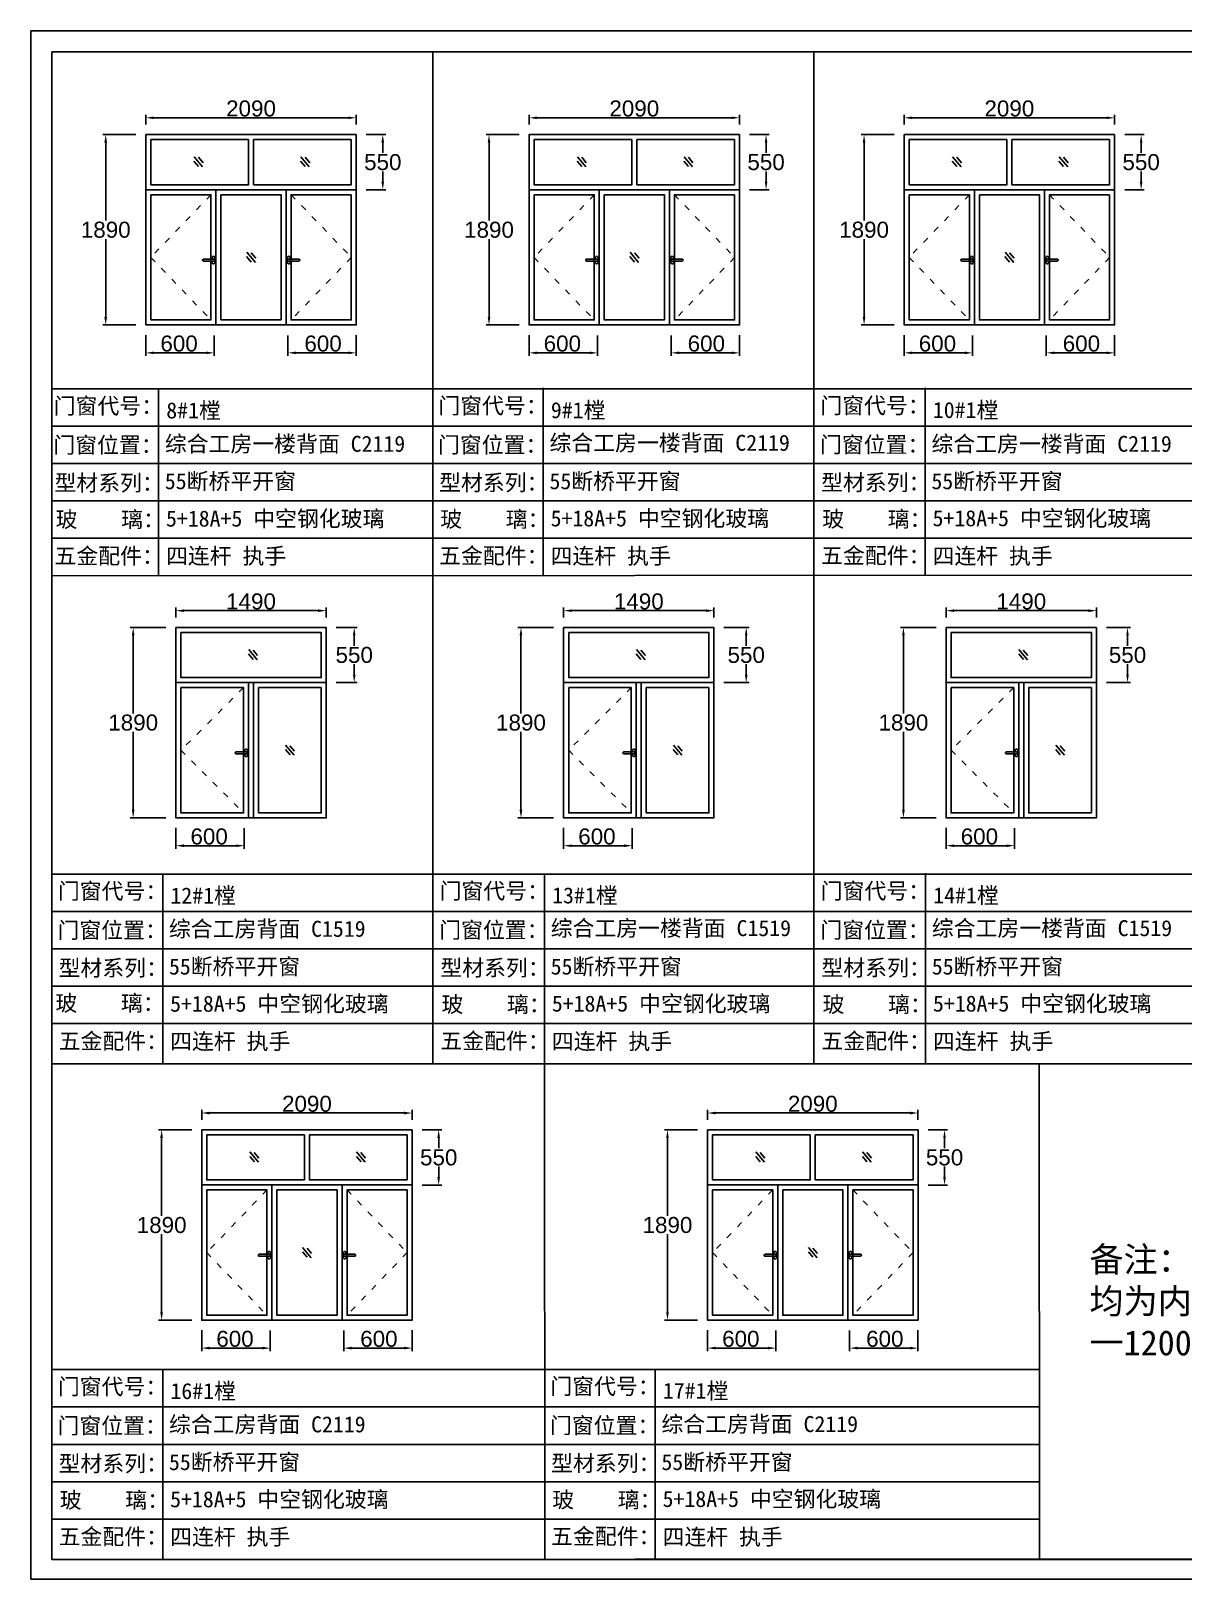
# Model space of a CAD drawing. Header units: inches. Extents: x -138455 to 599497, y -747149 to 13167.
# Drawn here: x 382936 to 394433, y -347679 to -332227 of the extents above; entities that cross this region are included whole.
import ezdxf

# ---------------------------------------------------------------- set-up
doc = ezdxf.new("R2010")
doc.units = ezdxf.units.IN
doc.header["$MEASUREMENT"] = 0
doc.header["$PDMODE"] = 35
doc.header["$PDSIZE"] = -3
doc.linetypes.add('ACAD_ISO03W100', pattern=[30, 12, -18])
doc.layers.add('0 @ 1', color=7, linetype='Continuous')
doc.styles.add('Annotative', font='arialbd.ttf')
doc.styles.add('MtXpl__1', font='')
doc.styles.get("Standard").update_dxf_attribs({"font": 'arial.ttf'})
doc.styles.get('MtXpl__1').set_extended_font_data('SimSun', bold=True)
doc.dimstyles.get("Standard").update_dxf_attribs({"dimtxt": 80, "dimasz": 70, "dimexe": 40, "dimexo": 80, "dimgap": 0, "dimtad": 1, "dimtih": 1, "dimtoh": 1, "dimdec": 0, "dimzin": 0, "dimdsep": 46, "dimtxsty": 'Standard', "dimcen": 0.09, "dimadec": 0, "dimazin": 0, "dimtfac": 1, "dimtdec": 0, "dimtofl": 0, "dimtmove": 0, "dimatfit": 3, "dimfxl": 0, "dimtolj": 1, "dimtzin": 0, "dimarcsym": 0})

# ---------------------------------------------------------------- blocks, each defined once
blk = doc.blocks.new('123as')
at = {"color": 0}
for p, q in [((90189, 51387), (90252, 51462)), ((90194, 51330), (90312, 51470)), ((90251, 51335), (90314, 51410))]:
    blk.add_line(p, q, dxfattribs=at)
blk = doc.blocks.new('*D1862')
at = {"color": 0, "lineweight": -2, "transparency": 16777216}
for p, q in [((384082, -333162), (384082, -333064)), ((384162, -333094), (386102, -333094)), ((386182, -333162), (386182, -333064))]:
    blk.add_line(p, q, dxfattribs=at)
at = {"color": 0, "transparency": 16777216}
for points in [[(384162, -333081), (384162, -333107), (384082, -333094)], [(386102, -333081), (386102, -333107), (386182, -333094)]]:
    blk.add_solid(points, dxfattribs=at)
at = {"layer": 'Defpoints', "color": 0, "transparency": 16777216}
for p in [(386182, -333094), (384082, -333262), (386182, -333262)]:
    blk.add_point(p, dxfattribs=at)
at = {"color": 0, "transparency": 16777216, "insert": (385132, -333002), "char_height": 160, "attachment_point": 5}
blk.add_mtext('\\A1;2090', dxfattribs=at)
blk = doc.blocks.new('*D1863')
at = {"color": 0, "lineweight": -2, "transparency": 16777216}
for p, q in [((383982, -333262), (383652, -333262)), ((383682, -333342), (383682, -334120)), ((383682, -335082), (383682, -334304)), ((383982, -335162), (383652, -335162))]:
    blk.add_line(p, q, dxfattribs=at)
at = {"color": 0, "transparency": 16777216}
for points in [[(383668, -333342), (383695, -333342), (383682, -333262)], [(383668, -335082), (383695, -335082), (383682, -335162)]]:
    blk.add_solid(points, dxfattribs=at)
at = {"layer": 'Defpoints', "color": 0, "transparency": 16777216}
for p in [(384082, -333262), (383682, -335162), (384082, -335162)]:
    blk.add_point(p, dxfattribs=at)
at = {"color": 0, "transparency": 16777216, "insert": (383682, -334212), "char_height": 160, "attachment_point": 5}
blk.add_mtext('\\A1;1890', dxfattribs=at)
blk = doc.blocks.new('*D1995')
at = {"color": 0, "lineweight": -2, "transparency": 16777216}
for p, q in [((386282, -333262), (386477, -333262)), ((386447, -333342), (386447, -333445)), ((386447, -333732), (386447, -333629)), ((386282, -333812), (386477, -333812))]:
    blk.add_line(p, q, dxfattribs=at)
at = {"color": 0, "transparency": 16777216}
for points in [[(386433, -333342), (386460, -333342), (386447, -333262)], [(386433, -333732), (386460, -333732), (386447, -333812)]]:
    blk.add_solid(points, dxfattribs=at)
at = {"layer": 'Defpoints', "color": 0, "transparency": 16777216}
for p in [(386182, -333262), (386182, -333812), (386447, -333812)]:
    blk.add_point(p, dxfattribs=at)
at = {"color": 0, "transparency": 16777216, "insert": (386447, -333537), "char_height": 160, "attachment_point": 5}
blk.add_mtext('\\A1;550', dxfattribs=at)
blk = doc.blocks.new('dzcs')
blk.add_lwpolyline([(142096, -3328), (142196, -3328, 0.414214), (142206, -3318), (142206, -3318, 0.414214), (142196, -3308), (142096, -3308, 0.414214), (142086, -3318), (142086, -3318, 0.414214)], format="xyb", close=True)
blk.add_lwpolyline([(142182, -3328), (142182, -3342, 0.414214), (142196, -3355), (142196, -3355, 0.414214), (142209, -3342), (142209, -3294, 0.414214), (142196, -3280), (142196, -3280, 0.414214), (142182, -3294), (142182, -3308)], format="xyb")
blk = doc.blocks.new('*D1864')
at = {"color": 0, "lineweight": -2, "transparency": 16777216}
for p, q in [((387907, -333162), (387907, -333064)), ((387987, -333094), (389928, -333094)), ((390008, -333162), (390008, -333064))]:
    blk.add_line(p, q, dxfattribs=at)
at = {"color": 0, "transparency": 16777216}
for points in [[(387987, -333081), (387987, -333107), (387907, -333094)], [(389928, -333081), (389928, -333107), (390008, -333094)]]:
    blk.add_solid(points, dxfattribs=at)
at = {"layer": 'Defpoints', "color": 0, "transparency": 16777216}
for p in [(390008, -333094), (387907, -333262), (390008, -333262)]:
    blk.add_point(p, dxfattribs=at)
at = {"color": 0, "transparency": 16777216, "insert": (388957, -333002), "char_height": 160, "attachment_point": 5}
blk.add_mtext('\\A1;2090', dxfattribs=at)
blk = doc.blocks.new('*D1865')
at = {"color": 0, "lineweight": -2, "transparency": 16777216}
for p, q in [((387808, -333262), (387477, -333262)), ((387507, -333342), (387507, -334120)), ((387507, -335082), (387507, -334304)), ((387808, -335162), (387477, -335162))]:
    blk.add_line(p, q, dxfattribs=at)
at = {"color": 0, "transparency": 16777216}
for points in [[(387494, -333342), (387520, -333342), (387507, -333262)], [(387494, -335082), (387520, -335082), (387507, -335162)]]:
    blk.add_solid(points, dxfattribs=at)
at = {"layer": 'Defpoints', "color": 0, "transparency": 16777216}
for p in [(387908, -333262), (387507, -335162), (387908, -335162)]:
    blk.add_point(p, dxfattribs=at)
at = {"color": 0, "transparency": 16777216, "insert": (387507, -334212), "char_height": 160, "attachment_point": 5}
blk.add_mtext('\\A1;1890', dxfattribs=at)
blk = doc.blocks.new('*D1996')
at = {"color": 0, "lineweight": -2, "transparency": 16777216}
for p, q in [((390108, -333262), (390302, -333262)), ((390272, -333342), (390272, -333445)), ((390272, -333732), (390272, -333629)), ((390108, -333812), (390302, -333812))]:
    blk.add_line(p, q, dxfattribs=at)
at = {"color": 0, "transparency": 16777216}
for points in [[(390259, -333342), (390285, -333342), (390272, -333262)], [(390259, -333732), (390285, -333732), (390272, -333812)]]:
    blk.add_solid(points, dxfattribs=at)
at = {"layer": 'Defpoints', "color": 0, "transparency": 16777216}
for p in [(390008, -333262), (390008, -333812), (390272, -333812)]:
    blk.add_point(p, dxfattribs=at)
at = {"color": 0, "transparency": 16777216, "insert": (390272, -333537), "char_height": 160, "attachment_point": 5}
blk.add_mtext('\\A1;550', dxfattribs=at)
blk = doc.blocks.new('*D1866')
at = {"color": 0, "lineweight": -2, "transparency": 16777216}
for p, q in [((391650, -333162), (391650, -333064)), ((391730, -333094), (393670, -333094)), ((393750, -333162), (393750, -333064))]:
    blk.add_line(p, q, dxfattribs=at)
at = {"color": 0, "transparency": 16777216}
for points in [[(391730, -333081), (391730, -333107), (391650, -333094)], [(393670, -333081), (393670, -333107), (393750, -333094)]]:
    blk.add_solid(points, dxfattribs=at)
at = {"layer": 'Defpoints', "color": 0, "transparency": 16777216}
for p in [(393750, -333094), (391650, -333262), (393750, -333262)]:
    blk.add_point(p, dxfattribs=at)
at = {"color": 0, "transparency": 16777216, "insert": (392700, -333002), "char_height": 160, "attachment_point": 5}
blk.add_mtext('\\A1;2090', dxfattribs=at)
blk = doc.blocks.new('*D1867')
at = {"color": 0, "lineweight": -2, "transparency": 16777216}
for p, q in [((391551, -333262), (391220, -333262)), ((391250, -333342), (391250, -334120)), ((391250, -335082), (391250, -334304)), ((391551, -335162), (391220, -335162))]:
    blk.add_line(p, q, dxfattribs=at)
at = {"color": 0, "transparency": 16777216}
for points in [[(391237, -333342), (391263, -333342), (391250, -333262)], [(391237, -335082), (391263, -335082), (391250, -335162)]]:
    blk.add_solid(points, dxfattribs=at)
at = {"layer": 'Defpoints', "color": 0, "transparency": 16777216}
for p in [(391651, -333262), (391250, -335162), (391651, -335162)]:
    blk.add_point(p, dxfattribs=at)
at = {"color": 0, "transparency": 16777216, "insert": (391250, -334212), "char_height": 160, "attachment_point": 5}
blk.add_mtext('\\A1;1890', dxfattribs=at)
blk = doc.blocks.new('*D1997')
at = {"color": 0, "lineweight": -2, "transparency": 16777216}
for p, q in [((393851, -333262), (394045, -333262)), ((394015, -333342), (394015, -333445)), ((394015, -333732), (394015, -333629)), ((393851, -333812), (394045, -333812))]:
    blk.add_line(p, q, dxfattribs=at)
at = {"color": 0, "transparency": 16777216}
for points in [[(394002, -333342), (394028, -333342), (394015, -333262)], [(394002, -333732), (394028, -333732), (394015, -333812)]]:
    blk.add_solid(points, dxfattribs=at)
at = {"layer": 'Defpoints', "color": 0, "transparency": 16777216}
for p in [(393751, -333262), (393751, -333812), (394015, -333812)]:
    blk.add_point(p, dxfattribs=at)
at = {"color": 0, "transparency": 16777216, "insert": (394015, -333537), "char_height": 160, "attachment_point": 5}
blk.add_mtext('\\A1;550', dxfattribs=at)
blk = doc.blocks.new('*D1886')
at = {"color": 0, "lineweight": -2, "transparency": 16777216}
for p, q in [((384282, -338181), (383926, -338181)), ((383956, -338261), (383956, -339040)), ((383956, -340001), (383956, -339223)), ((384282, -340081), (383926, -340081))]:
    blk.add_line(p, q, dxfattribs=at)
at = {"color": 0, "transparency": 16777216}
for points in [[(383943, -338261), (383969, -338261), (383956, -338181)], [(383943, -340001), (383969, -340001), (383956, -340081)]]:
    blk.add_solid(points, dxfattribs=at)
at = {"layer": 'Defpoints', "color": 0, "transparency": 16777216}
for p in [(384382, -338181), (383956, -340081), (384382, -340081)]:
    blk.add_point(p, dxfattribs=at)
at = {"color": 0, "transparency": 16777216, "insert": (383956, -339131), "char_height": 160, "attachment_point": 5}
blk.add_mtext('\\A1;1890', dxfattribs=at)
blk = doc.blocks.new('*D2011')
at = {"color": 0, "lineweight": -2, "transparency": 16777216}
for p, q in [((384382, -338081), (384382, -337983)), ((384462, -338013), (385802, -338013)), ((385882, -338081), (385882, -337983))]:
    blk.add_line(p, q, dxfattribs=at)
at = {"color": 0, "transparency": 16777216}
for points in [[(384462, -338000), (384462, -338027), (384382, -338013)], [(385802, -338000), (385802, -338027), (385882, -338013)]]:
    blk.add_solid(points, dxfattribs=at)
at = {"layer": 'Defpoints', "color": 0, "transparency": 16777216}
for p in [(385882, -338013), (384382, -338181), (385882, -338181)]:
    blk.add_point(p, dxfattribs=at)
at = {"color": 0, "transparency": 16777216, "insert": (385132, -337922), "char_height": 160, "attachment_point": 5}
blk.add_mtext('\\A1;1490', dxfattribs=at)
blk = doc.blocks.new('*D1887')
at = {"color": 0, "lineweight": -2, "transparency": 16777216}
for p, q in [((388152, -338181), (387796, -338181)), ((387826, -338261), (387826, -339040)), ((387826, -340001), (387826, -339223)), ((388152, -340081), (387796, -340081))]:
    blk.add_line(p, q, dxfattribs=at)
at = {"color": 0, "transparency": 16777216}
for points in [[(387812, -338261), (387839, -338261), (387826, -338181)], [(387812, -340001), (387839, -340001), (387826, -340081)]]:
    blk.add_solid(points, dxfattribs=at)
at = {"layer": 'Defpoints', "color": 0, "transparency": 16777216}
for p in [(388252, -338181), (387826, -340081), (388252, -340081)]:
    blk.add_point(p, dxfattribs=at)
at = {"color": 0, "transparency": 16777216, "insert": (387826, -339131), "char_height": 160, "attachment_point": 5}
blk.add_mtext('\\A1;1890', dxfattribs=at)
blk = doc.blocks.new('*D2012')
at = {"color": 0, "lineweight": -2, "transparency": 16777216}
for p, q in [((388252, -338081), (388252, -337983)), ((388332, -338013), (389672, -338013)), ((389752, -338081), (389752, -337983))]:
    blk.add_line(p, q, dxfattribs=at)
at = {"color": 0, "transparency": 16777216}
for points in [[(388332, -338000), (388332, -338027), (388252, -338013)], [(389672, -338000), (389672, -338027), (389752, -338013)]]:
    blk.add_solid(points, dxfattribs=at)
at = {"layer": 'Defpoints', "color": 0, "transparency": 16777216}
for p in [(389752, -338013), (388252, -338181), (389752, -338181)]:
    blk.add_point(p, dxfattribs=at)
at = {"color": 0, "transparency": 16777216, "insert": (389002, -337922), "char_height": 160, "width": 462.21, "attachment_point": 5}
blk.add_mtext('\\A1;1490', dxfattribs=at)
blk = doc.blocks.new('*D1888')
at = {"color": 0, "lineweight": -2, "transparency": 16777216}
for p, q in [((391969, -338181), (391613, -338181)), ((391643, -338261), (391643, -339040)), ((391643, -340001), (391643, -339223)), ((391969, -340081), (391613, -340081))]:
    blk.add_line(p, q, dxfattribs=at)
at = {"color": 0, "transparency": 16777216}
for points in [[(391629, -338261), (391656, -338261), (391643, -338181)], [(391629, -340001), (391656, -340001), (391643, -340081)]]:
    blk.add_solid(points, dxfattribs=at)
at = {"layer": 'Defpoints', "color": 0, "transparency": 16777216}
for p in [(392069, -338181), (391643, -340081), (392069, -340081)]:
    blk.add_point(p, dxfattribs=at)
at = {"color": 0, "transparency": 16777216, "insert": (391643, -339131), "char_height": 160, "attachment_point": 5}
blk.add_mtext('\\A1;1890', dxfattribs=at)
blk = doc.blocks.new('*D2013')
at = {"color": 0, "lineweight": -2, "transparency": 16777216}
for p, q in [((392069, -338081), (392069, -337983)), ((392149, -338013), (393489, -338013)), ((393569, -338081), (393569, -337983))]:
    blk.add_line(p, q, dxfattribs=at)
at = {"color": 0, "transparency": 16777216}
for points in [[(392149, -338000), (392149, -338027), (392069, -338013)], [(393489, -338000), (393489, -338027), (393569, -338013)]]:
    blk.add_solid(points, dxfattribs=at)
at = {"layer": 'Defpoints', "color": 0, "transparency": 16777216}
for p in [(393569, -338013), (392069, -338181), (393569, -338181)]:
    blk.add_point(p, dxfattribs=at)
at = {"color": 0, "transparency": 16777216, "insert": (392819, -337922), "char_height": 160, "attachment_point": 5}
blk.add_mtext('\\A1;1490', dxfattribs=at)
blk = doc.blocks.new('*D1878')
at = {"color": 0, "lineweight": -2, "transparency": 16777216}
for p, q in [((384640, -343096), (384640, -342997)), ((386740, -343096), (386740, -342997)), ((384720, -343027), (386660, -343027))]:
    blk.add_line(p, q, dxfattribs=at)
at = {"color": 0, "transparency": 16777216}
for points in [[(384720, -343014), (384720, -343041), (384640, -343027)], [(386660, -343014), (386660, -343041), (386740, -343027)]]:
    blk.add_solid(points, dxfattribs=at)
at = {"layer": 'Defpoints', "color": 0, "transparency": 16777216}
for p in [(386740, -343027), (384640, -343196), (386740, -343196)]:
    blk.add_point(p, dxfattribs=at)
at = {"color": 0, "transparency": 16777216, "insert": (385690, -342936), "char_height": 160, "attachment_point": 5}
blk.add_mtext('\\A1;2090', dxfattribs=at)
blk = doc.blocks.new('*D1879')
at = {"color": 0, "lineweight": -2, "transparency": 16777216}
for p, q in [((384540, -343196), (384210, -343196)), ((384240, -343276), (384240, -344054)), ((384240, -345016), (384240, -344237)), ((384540, -345096), (384210, -345096))]:
    blk.add_line(p, q, dxfattribs=at)
at = {"color": 0, "transparency": 16777216}
for points in [[(384226, -343276), (384253, -343276), (384240, -343196)], [(384226, -345016), (384253, -345016), (384240, -345096)]]:
    blk.add_solid(points, dxfattribs=at)
at = {"layer": 'Defpoints', "color": 0, "transparency": 16777216}
for p in [(384640, -343196), (384240, -345096), (384640, -345096)]:
    blk.add_point(p, dxfattribs=at)
at = {"color": 0, "transparency": 16777216, "insert": (384240, -344146), "char_height": 160, "attachment_point": 5}
blk.add_mtext('\\A1;1890', dxfattribs=at)
blk = doc.blocks.new('*D2002')
at = {"color": 0, "lineweight": -2, "transparency": 16777216}
for p, q in [((386840, -343196), (387035, -343196)), ((387005, -343276), (387005, -343379)), ((387005, -343666), (387005, -343562)), ((386840, -343746), (387035, -343746))]:
    blk.add_line(p, q, dxfattribs=at)
at = {"color": 0, "transparency": 16777216}
for points in [[(386991, -343276), (387018, -343276), (387005, -343196)], [(386991, -343666), (387018, -343666), (387005, -343746)]]:
    blk.add_solid(points, dxfattribs=at)
at = {"layer": 'Defpoints', "color": 0, "transparency": 16777216}
for p in [(386740, -343196), (386740, -343746), (387005, -343746)]:
    blk.add_point(p, dxfattribs=at)
at = {"color": 0, "transparency": 16777216, "insert": (387005, -343471), "char_height": 160, "attachment_point": 5}
blk.add_mtext('\\A1;550', dxfattribs=at)
blk = doc.blocks.new('*D1880')
at = {"color": 0, "lineweight": -2, "transparency": 16777216}
for p, q in [((389688, -343096), (389688, -342997)), ((391788, -343096), (391788, -342997)), ((389768, -343027), (391708, -343027))]:
    blk.add_line(p, q, dxfattribs=at)
at = {"color": 0, "transparency": 16777216}
for points in [[(389768, -343014), (389768, -343041), (389688, -343027)], [(391708, -343014), (391708, -343041), (391788, -343027)]]:
    blk.add_solid(points, dxfattribs=at)
at = {"layer": 'Defpoints', "color": 0, "transparency": 16777216}
for p in [(391788, -343027), (389688, -343196), (391788, -343196)]:
    blk.add_point(p, dxfattribs=at)
at = {"color": 0, "transparency": 16777216, "insert": (390738, -342936), "char_height": 160, "attachment_point": 5}
blk.add_mtext('\\A1;2090', dxfattribs=at)
blk = doc.blocks.new('*D1881')
at = {"color": 0, "lineweight": -2, "transparency": 16777216}
for p, q in [((389589, -343196), (389258, -343196)), ((389288, -343276), (389288, -344054)), ((389288, -345016), (389288, -344237)), ((389589, -345096), (389258, -345096))]:
    blk.add_line(p, q, dxfattribs=at)
at = {"color": 0, "transparency": 16777216}
for points in [[(389275, -343276), (389301, -343276), (389288, -343196)], [(389275, -345016), (389301, -345016), (389288, -345096)]]:
    blk.add_solid(points, dxfattribs=at)
at = {"layer": 'Defpoints', "color": 0, "transparency": 16777216}
for p in [(389689, -343196), (389288, -345096), (389689, -345096)]:
    blk.add_point(p, dxfattribs=at)
at = {"color": 0, "transparency": 16777216, "insert": (389288, -344146), "char_height": 160, "attachment_point": 5}
blk.add_mtext('\\A1;1890', dxfattribs=at)
blk = doc.blocks.new('*D2003')
at = {"color": 0, "lineweight": -2, "transparency": 16777216}
for p, q in [((391889, -343196), (392083, -343196)), ((392053, -343276), (392053, -343379)), ((392053, -343666), (392053, -343562)), ((391889, -343746), (392083, -343746))]:
    blk.add_line(p, q, dxfattribs=at)
at = {"color": 0, "transparency": 16777216}
for points in [[(392040, -343276), (392066, -343276), (392053, -343196)], [(392040, -343666), (392066, -343666), (392053, -343746)]]:
    blk.add_solid(points, dxfattribs=at)
at = {"layer": 'Defpoints', "color": 0, "transparency": 16777216}
for p in [(391789, -343196), (391789, -343746), (392053, -343746)]:
    blk.add_point(p, dxfattribs=at)
at = {"color": 0, "transparency": 16777216, "insert": (392053, -343471), "char_height": 160, "attachment_point": 5}
blk.add_mtext('\\A1;550', dxfattribs=at)
blk = doc.blocks.new('*D2006')
at = {"color": 0, "lineweight": -2, "transparency": 16777216}
for p, q in [((385982, -338181), (386192, -338181)), ((386162, -338261), (386162, -338365)), ((386162, -338651), (386162, -338548)), ((385982, -338731), (386192, -338731))]:
    blk.add_line(p, q, dxfattribs=at)
at = {"color": 0, "transparency": 16777216}
for points in [[(386149, -338261), (386175, -338261), (386162, -338181)], [(386149, -338651), (386175, -338651), (386162, -338731)]]:
    blk.add_solid(points, dxfattribs=at)
at = {"layer": 'Defpoints', "color": 0, "transparency": 16777216}
for p in [(385882, -338181), (385882, -338731), (386162, -338731)]:
    blk.add_point(p, dxfattribs=at)
at = {"color": 0, "transparency": 16777216, "insert": (386162, -338456), "char_height": 160, "attachment_point": 5}
blk.add_mtext('\\A1;550', dxfattribs=at)
blk = doc.blocks.new('*D2007')
at = {"color": 0, "lineweight": -2, "transparency": 16777216}
for p, q in [((389852, -338181), (390104, -338181)), ((390074, -338261), (390074, -338365)), ((390074, -338651), (390074, -338548)), ((389852, -338731), (390104, -338731))]:
    blk.add_line(p, q, dxfattribs=at)
at = {"color": 0, "transparency": 16777216}
for points in [[(390060, -338261), (390087, -338261), (390074, -338181)], [(390060, -338651), (390087, -338651), (390074, -338731)]]:
    blk.add_solid(points, dxfattribs=at)
at = {"layer": 'Defpoints', "color": 0, "transparency": 16777216}
for p in [(389752, -338181), (389752, -338731), (390074, -338731)]:
    blk.add_point(p, dxfattribs=at)
at = {"color": 0, "transparency": 16777216, "insert": (390074, -338456), "char_height": 160, "attachment_point": 5}
blk.add_mtext('\\A1;550', dxfattribs=at)
blk = doc.blocks.new('*D2008')
at = {"color": 0, "lineweight": -2, "transparency": 16777216}
for p, q in [((393669, -338181), (393909, -338181)), ((393879, -338261), (393879, -338365)), ((393879, -338651), (393879, -338548)), ((393669, -338731), (393909, -338731))]:
    blk.add_line(p, q, dxfattribs=at)
at = {"color": 0, "transparency": 16777216}
for points in [[(393866, -338261), (393892, -338261), (393879, -338181)], [(393866, -338651), (393892, -338651), (393879, -338731)]]:
    blk.add_solid(points, dxfattribs=at)
at = {"layer": 'Defpoints', "color": 0, "transparency": 16777216}
for p in [(393569, -338181), (393569, -338731), (393879, -338731)]:
    blk.add_point(p, dxfattribs=at)
at = {"color": 0, "transparency": 16777216, "insert": (393879, -338456), "char_height": 160, "attachment_point": 5}
blk.add_mtext('\\A1;550', dxfattribs=at)
blk = doc.blocks.new('*D1952')
at = {"color": 0, "lineweight": -2, "transparency": 16777216}
for p, q in [((385500, -335266), (385500, -335470)), ((386182, -335262), (386182, -335470)), ((386102, -335440), (385580, -335440))]:
    blk.add_line(p, q, dxfattribs=at)
at = {"color": 0, "transparency": 16777216}
for points in [[(385580, -335427), (385580, -335453), (385500, -335440)], [(386102, -335427), (386102, -335453), (386182, -335440)]]:
    blk.add_solid(points, dxfattribs=at)
at = {"layer": 'Defpoints', "color": 0, "transparency": 16777216}
for p in [(385500, -335166), (386182, -335162), (385500, -335440)]:
    blk.add_point(p, dxfattribs=at)
at = {"color": 0, "transparency": 16777216, "insert": (385851, -335348), "char_height": 160, "width": 351.65, "attachment_point": 5}
blk.add_mtext('\\A1;600', dxfattribs=at)
blk = doc.blocks.new('*D1953')
at = {"color": 0, "lineweight": -2, "transparency": 16777216}
for p, q in [((384082, -335262), (384082, -335470)), ((384765, -335266), (384765, -335470)), ((384162, -335440), (384685, -335440))]:
    blk.add_line(p, q, dxfattribs=at)
at = {"color": 0, "transparency": 16777216}
for points in [[(384162, -335427), (384162, -335453), (384082, -335440)], [(384685, -335427), (384685, -335453), (384765, -335440)]]:
    blk.add_solid(points, dxfattribs=at)
at = {"layer": 'Defpoints', "color": 0, "transparency": 16777216}
for p in [(384082, -335162), (384765, -335166), (384765, -335440)]:
    blk.add_point(p, dxfattribs=at)
at = {"color": 0, "transparency": 16777216, "insert": (384414, -335348), "char_height": 160, "width": 351.65, "attachment_point": 5}
blk.add_mtext('\\A1;600', dxfattribs=at)
blk = doc.blocks.new('*D1954')
at = {"color": 0, "lineweight": -2, "transparency": 16777216}
for p, q in [((389325, -335266), (389325, -335470)), ((390008, -335262), (390008, -335470)), ((389928, -335440), (389405, -335440))]:
    blk.add_line(p, q, dxfattribs=at)
at = {"color": 0, "transparency": 16777216}
for points in [[(389405, -335427), (389405, -335453), (389325, -335440)], [(389928, -335427), (389928, -335453), (390008, -335440)]]:
    blk.add_solid(points, dxfattribs=at)
at = {"layer": 'Defpoints', "color": 0, "transparency": 16777216}
for p in [(389325, -335166), (390008, -335162), (389325, -335440)]:
    blk.add_point(p, dxfattribs=at)
at = {"color": 0, "transparency": 16777216, "insert": (389676, -335348), "char_height": 160, "width": 351.65, "attachment_point": 5}
blk.add_mtext('\\A1;600', dxfattribs=at)
blk = doc.blocks.new('*D1955')
at = {"color": 0, "lineweight": -2, "transparency": 16777216}
for p, q in [((387907, -335262), (387907, -335470)), ((388590, -335266), (388590, -335470)), ((387987, -335440), (388510, -335440))]:
    blk.add_line(p, q, dxfattribs=at)
at = {"color": 0, "transparency": 16777216}
for points in [[(387987, -335427), (387987, -335453), (387907, -335440)], [(388510, -335427), (388510, -335453), (388590, -335440)]]:
    blk.add_solid(points, dxfattribs=at)
at = {"layer": 'Defpoints', "color": 0, "transparency": 16777216}
for p in [(387907, -335162), (388590, -335166), (388590, -335440)]:
    blk.add_point(p, dxfattribs=at)
at = {"color": 0, "transparency": 16777216, "insert": (388239, -335348), "char_height": 160, "width": 351.65, "attachment_point": 5}
blk.add_mtext('\\A1;600', dxfattribs=at)
blk = doc.blocks.new('*D1956')
at = {"color": 0, "lineweight": -2, "transparency": 16777216}
for p, q in [((393068, -335266), (393068, -335470)), ((393750, -335262), (393750, -335470)), ((393670, -335440), (393148, -335440))]:
    blk.add_line(p, q, dxfattribs=at)
at = {"color": 0, "transparency": 16777216}
for points in [[(393148, -335427), (393148, -335453), (393068, -335440)], [(393670, -335427), (393670, -335453), (393750, -335440)]]:
    blk.add_solid(points, dxfattribs=at)
at = {"layer": 'Defpoints', "color": 0, "transparency": 16777216}
for p in [(393068, -335166), (393750, -335162), (393068, -335440)]:
    blk.add_point(p, dxfattribs=at)
at = {"color": 0, "transparency": 16777216, "insert": (393419, -335348), "char_height": 160, "width": 351.65, "attachment_point": 5}
blk.add_mtext('\\A1;600', dxfattribs=at)
blk = doc.blocks.new('*D1957')
at = {"color": 0, "lineweight": -2, "transparency": 16777216}
for p, q in [((391650, -335262), (391650, -335470)), ((392333, -335266), (392333, -335470)), ((391730, -335440), (392253, -335440))]:
    blk.add_line(p, q, dxfattribs=at)
at = {"color": 0, "transparency": 16777216}
for points in [[(391730, -335427), (391730, -335453), (391650, -335440)], [(392253, -335427), (392253, -335453), (392333, -335440)]]:
    blk.add_solid(points, dxfattribs=at)
at = {"layer": 'Defpoints', "color": 0, "transparency": 16777216}
for p in [(391650, -335162), (392333, -335166), (392333, -335440)]:
    blk.add_point(p, dxfattribs=at)
at = {"color": 0, "transparency": 16777216, "insert": (391982, -335348), "char_height": 160, "width": 351.65, "attachment_point": 5}
blk.add_mtext('\\A1;600', dxfattribs=at)
blk = doc.blocks.new('*D1962')
at = {"color": 0, "lineweight": -2, "transparency": 16777216}
for p, q in [((386057, -345199), (386057, -345404)), ((386740, -345196), (386740, -345404)), ((386660, -345374), (386137, -345374))]:
    blk.add_line(p, q, dxfattribs=at)
at = {"color": 0, "transparency": 16777216}
for points in [[(386137, -345360), (386137, -345387), (386057, -345374)], [(386660, -345360), (386660, -345387), (386740, -345374)]]:
    blk.add_solid(points, dxfattribs=at)
at = {"layer": 'Defpoints', "color": 0, "transparency": 16777216}
for p in [(386057, -345099), (386740, -345096), (386057, -345374)]:
    blk.add_point(p, dxfattribs=at)
at = {"color": 0, "transparency": 16777216, "insert": (386408, -345282), "char_height": 160, "width": 351.65, "attachment_point": 5}
blk.add_mtext('\\A1;600', dxfattribs=at)
blk = doc.blocks.new('*D1963')
at = {"color": 0, "lineweight": -2, "transparency": 16777216}
for p, q in [((384640, -345196), (384640, -345404)), ((385323, -345199), (385323, -345404)), ((384720, -345374), (385243, -345374))]:
    blk.add_line(p, q, dxfattribs=at)
at = {"color": 0, "transparency": 16777216}
for points in [[(384720, -345360), (384720, -345387), (384640, -345374)], [(385243, -345360), (385243, -345387), (385323, -345374)]]:
    blk.add_solid(points, dxfattribs=at)
at = {"layer": 'Defpoints', "color": 0, "transparency": 16777216}
for p in [(384640, -345096), (385323, -345099), (385323, -345374)]:
    blk.add_point(p, dxfattribs=at)
at = {"color": 0, "transparency": 16777216, "insert": (384972, -345282), "char_height": 160, "width": 351.65, "attachment_point": 5}
blk.add_mtext('\\A1;600', dxfattribs=at)
blk = doc.blocks.new('*D1964')
at = {"color": 0, "lineweight": -2, "transparency": 16777216}
for p, q in [((391106, -345199), (391106, -345404)), ((391788, -345196), (391788, -345404)), ((391708, -345374), (391186, -345374))]:
    blk.add_line(p, q, dxfattribs=at)
at = {"color": 0, "transparency": 16777216}
for points in [[(391186, -345360), (391186, -345387), (391106, -345374)], [(391708, -345360), (391708, -345387), (391788, -345374)]]:
    blk.add_solid(points, dxfattribs=at)
at = {"layer": 'Defpoints', "color": 0, "transparency": 16777216}
for p in [(391106, -345099), (391788, -345096), (391106, -345374)]:
    blk.add_point(p, dxfattribs=at)
at = {"color": 0, "transparency": 16777216, "insert": (391457, -345282), "char_height": 160, "width": 351.65, "attachment_point": 5}
blk.add_mtext('\\A1;600', dxfattribs=at)
blk = doc.blocks.new('*D1965')
at = {"color": 0, "lineweight": -2, "transparency": 16777216}
for p, q in [((389688, -345196), (389688, -345404)), ((390371, -345199), (390371, -345404)), ((389768, -345374), (390291, -345374))]:
    blk.add_line(p, q, dxfattribs=at)
at = {"color": 0, "transparency": 16777216}
for points in [[(389768, -345360), (389768, -345387), (389688, -345374)], [(390291, -345360), (390291, -345387), (390371, -345374)]]:
    blk.add_solid(points, dxfattribs=at)
at = {"layer": 'Defpoints', "color": 0, "transparency": 16777216}
for p in [(389688, -345096), (390371, -345099), (390371, -345374)]:
    blk.add_point(p, dxfattribs=at)
at = {"color": 0, "transparency": 16777216, "insert": (390020, -345282), "char_height": 160, "width": 351.65, "attachment_point": 5}
blk.add_mtext('\\A1;600', dxfattribs=at)
blk = doc.blocks.new('*D1966')
at = {"color": 0, "lineweight": -2, "transparency": 16777216}
for p, q in [((384382, -340181), (384382, -340389)), ((385065, -340185), (385065, -340389)), ((384462, -340359), (384985, -340359))]:
    blk.add_line(p, q, dxfattribs=at)
at = {"color": 0, "transparency": 16777216}
for points in [[(384462, -340346), (384462, -340373), (384382, -340359)], [(384985, -340346), (384985, -340373), (385065, -340359)]]:
    blk.add_solid(points, dxfattribs=at)
at = {"layer": 'Defpoints', "color": 0, "transparency": 16777216}
for p in [(384382, -340081), (385065, -340085), (385065, -340359)]:
    blk.add_point(p, dxfattribs=at)
at = {"color": 0, "transparency": 16777216, "insert": (384714, -340268), "char_height": 160, "width": 351.65, "attachment_point": 5}
blk.add_mtext('\\A1;600', dxfattribs=at)
blk = doc.blocks.new('*D1967')
at = {"color": 0, "lineweight": -2, "transparency": 16777216}
for p, q in [((388252, -340181), (388252, -340389)), ((388935, -340185), (388935, -340389)), ((388332, -340359), (388855, -340359))]:
    blk.add_line(p, q, dxfattribs=at)
at = {"color": 0, "transparency": 16777216}
for points in [[(388332, -340346), (388332, -340373), (388252, -340359)], [(388855, -340346), (388855, -340373), (388935, -340359)]]:
    blk.add_solid(points, dxfattribs=at)
at = {"layer": 'Defpoints', "color": 0, "transparency": 16777216}
for p in [(388252, -340081), (388935, -340085), (388935, -340359)]:
    blk.add_point(p, dxfattribs=at)
at = {"color": 0, "transparency": 16777216, "insert": (388584, -340268), "char_height": 160, "width": 351.65, "attachment_point": 5}
blk.add_mtext('\\A1;600', dxfattribs=at)
blk = doc.blocks.new('*D1968')
at = {"color": 0, "lineweight": -2, "transparency": 16777216}
for p, q in [((392069, -340181), (392069, -340389)), ((392752, -340185), (392752, -340389)), ((392149, -340359), (392672, -340359))]:
    blk.add_line(p, q, dxfattribs=at)
at = {"color": 0, "transparency": 16777216}
for points in [[(392149, -340346), (392149, -340373), (392069, -340359)], [(392672, -340346), (392672, -340373), (392752, -340359)]]:
    blk.add_solid(points, dxfattribs=at)
at = {"layer": 'Defpoints', "color": 0, "transparency": 16777216}
for p in [(392069, -340081), (392752, -340085), (392752, -340359)]:
    blk.add_point(p, dxfattribs=at)
at = {"color": 0, "transparency": 16777216, "insert": (392401, -340268), "char_height": 160, "width": 351.65, "attachment_point": 5}
blk.add_mtext('\\A1;600', dxfattribs=at)

msp = doc.modelspace()

# ---------------------------------------------------------------- linework, layer by layer
for p, q in [((403098.4, -332227.2), (382935.8, -332227.2)), ((382935.8, -347678.7), (382935.8, -332227.2)), ((383143.3, -332433.9), (402891.7, -332433.9)), ((383143.3, -347483), (383143.3, -332433.9)), ((398695.4, -332433.9), (383143.3, -332433.9)), ((386946.7, -332433.9), (386946.7, -342537)), ((390750, -332433.9), (390750, -342537)), ((386182.3, -333812), (384082.3, -333812)), ((384782.3, -333812), (384782.3, -335162)), ((385482.3, -333812), (385482.3, -335162)), ((390007.5, -333812), (387907.5, -333812)), ((388607.5, -333812), (388607.5, -335162)), ((389307.5, -333812), (389307.5, -335162)), ((393750.5, -333812), (391650.5, -333812)), ((392350.5, -333812), (392350.5, -335162)), ((393050.5, -333812), (393050.5, -335162)), ((383142.9, -335798), (398695.4, -335798)), ((384209.4, -335791.1), (384209.4, -337656.7)), ((388047.9, -335789), (388047.9, -337654.6)), ((391859.8, -335787.5), (391859.8, -337653.1)), ((383142.9, -336171.1), (398695.4, -336171.1)), ((383142.9, -336544.3), (398695.4, -336544.3)), ((383142.9, -336917.4), (398695.4, -336917.4)), ((383142.9, -337290.5), (398695.4, -337290.5)), ((383143.3, -337664.1), (398695.4, -337658.7)), ((384382.5, -338731.3), (385882.5, -338731.3)), ((385107.5, -338731.3), (385107.5, -340081.3)), ((385157.5, -338731.3), (385157.5, -340081.3)), ((388252, -338731.3), (389752, -338731.3)), ((388977, -338731.3), (388977, -340081.3)), ((389027, -338731.3), (389027, -340081.3)), ((392069, -338731.3), (393569, -338731.3)), ((392794, -338731.3), (392794, -340081.3)), ((392844, -338731.3), (392844, -340081.3)), ((383147, -340642.4), (398699.5, -340642.4)), ((384250.7, -340642.4), (384250.7, -342537)), ((388060.1, -340642.4), (388060.1, -342537)), ((391863.5, -340631.8), (391863.5, -342537)), ((383147, -341015.5), (398699.5, -341015.5)), ((383147, -341388.6), (398699.5, -341388.6)), ((383147, -341761.8), (398699.5, -341761.8)), ((383147, -342134.9), (398699.5, -342134.9)), ((383143.3, -342537), (398695.4, -342537)), ((388060.1, -342537), (388062.8, -347480.1)), ((392998, -342537), (393000.6, -347477.1)), ((386740, -343745.5), (384640, -343745.5)), ((385340, -343745.5), (385340, -345095.5)), ((386040, -343745.5), (386040, -345095.5)), ((391788.5, -343745.5), (389688.5, -343745.5)), ((390388.5, -343745.5), (390388.5, -345095.5)), ((391088.5, -343745.5), (391088.5, -345095.5)), ((383147, -345588.4), (392999.5, -345588.4)), ((384250.7, -345588.4), (384250.7, -347473.5)), ((389165.3, -345585.5), (389165.3, -347470.6)), ((383147, -345961.5), (392999.7, -345961.5)), ((383147, -346334.6), (392999.9, -346334.6)), ((383147, -346707.8), (393000.2, -346707.8)), ((383147, -347080.9), (393000.4, -347080.9)), ((383143.3, -347483), (402891.7, -347471.4)), ((383143.3, -347483), (398695.4, -347483)), ((403098.4, -347678.7), (382935.8, -347678.7))]:
    msp.add_line(p, q)
for points in [[(386182.3, -333262), (384082.3, -333262), (384082.3, -335162), (386182.3, -335162)], [(390007.5, -333262), (387907.5, -333262), (387907.5, -335162), (390007.5, -335162)], [(393750.5, -333262), (391650.5, -333262), (391650.5, -335162), (393750.5, -335162)], [(385107.3, -333312), (384132.3, -333312), (384132.3, -333762), (385107.3, -333762)], [(386132.3, -333312), (385157.3, -333312), (385157.3, -333762), (386132.3, -333762)], [(388932.5, -333312), (387957.5, -333312), (387957.5, -333762), (388932.5, -333762)], [(389957.5, -333312), (388982.5, -333312), (388982.5, -333762), (389957.5, -333762)], [(392675.5, -333312), (391700.5, -333312), (391700.5, -333762), (392675.5, -333762)], [(393700.5, -333312), (392725.5, -333312), (392725.5, -333762), (393700.5, -333762)], [(384132.3, -333862), (384732.3, -333862), (384732.3, -335112), (384132.3, -335112)], [(384832.3, -333862), (385432.3, -333862), (385432.3, -335112), (384832.3, -335112)], [(386132.3, -333862), (385532.3, -333862), (385532.3, -335112), (386132.3, -335112)], [(387957.5, -333862), (388557.5, -333862), (388557.5, -335112), (387957.5, -335112)], [(388657.5, -333862), (389257.5, -333862), (389257.5, -335112), (388657.5, -335112)], [(389957.5, -333862), (389357.5, -333862), (389357.5, -335112), (389957.5, -335112)], [(391700.5, -333862), (392300.5, -333862), (392300.5, -335112), (391700.5, -335112)], [(392400.5, -333862), (393000.5, -333862), (393000.5, -335112), (392400.5, -335112)], [(393700.5, -333862), (393100.5, -333862), (393100.5, -335112), (393700.5, -335112)], [(384382.5, -338181.3), (385882.5, -338181.3), (385882.5, -340081.3), (384382.5, -340081.3)], [(384432.5, -338231.3), (385832.5, -338231.3), (385832.5, -338681.3), (384432.5, -338681.3)], [(388252, -338181.3), (389752, -338181.3), (389752, -340081.3), (388252, -340081.3)], [(388302, -338231.3), (389702, -338231.3), (389702, -338681.3), (388302, -338681.3)], [(392069, -338181.3), (393569, -338181.3), (393569, -340081.3), (392069, -340081.3)], [(392119, -338231.3), (393519, -338231.3), (393519, -338681.3), (392119, -338681.3)], [(384432.5, -338781.3), (385057.5, -338781.3), (385057.5, -340031.3), (384432.5, -340031.3)], [(385832.5, -338781.3), (385207.5, -338781.3), (385207.5, -340031.3), (385832.5, -340031.3)], [(388302, -338781.3), (388927, -338781.3), (388927, -340031.3), (388302, -340031.3)], [(389702, -338781.3), (389077, -338781.3), (389077, -340031.3), (389702, -340031.3)], [(392119, -338781.3), (392744, -338781.3), (392744, -340031.3), (392119, -340031.3)], [(393519, -338781.3), (392894, -338781.3), (392894, -340031.3), (393519, -340031.3)], [(386740, -343195.5), (384640, -343195.5), (384640, -345095.5), (386740, -345095.5)], [(385665, -343245.5), (384690, -343245.5), (384690, -343695.5), (385665, -343695.5)], [(386690, -343245.5), (385715, -343245.5), (385715, -343695.5), (386690, -343695.5)], [(391788.5, -343195.5), (389688.5, -343195.5), (389688.5, -345095.5), (391788.5, -345095.5)], [(390713.5, -343245.5), (389738.5, -343245.5), (389738.5, -343695.5), (390713.5, -343695.5)], [(391738.5, -343245.5), (390763.5, -343245.5), (390763.5, -343695.5), (391738.5, -343695.5)], [(384690, -343795.5), (385290, -343795.5), (385290, -345045.5), (384690, -345045.5)], [(385390, -343795.5), (385990, -343795.5), (385990, -345045.5), (385390, -345045.5)], [(386690, -343795.5), (386090, -343795.5), (386090, -345045.5), (386690, -345045.5)], [(389738.5, -343795.5), (390338.5, -343795.5), (390338.5, -345045.5), (389738.5, -345045.5)], [(390438.5, -343795.5), (391038.5, -343795.5), (391038.5, -345045.5), (390438.5, -345045.5)], [(391738.5, -343795.5), (391138.5, -343795.5), (391138.5, -345045.5), (391738.5, -345045.5)]]:
    msp.add_lwpolyline(points, close=True)
at = {"linetype": 'ACAD_ISO03W100', "ltscale": 5}
for points in [[(384732.3, -333862), (384132.3, -334487), (384732.3, -335112)], [(385532.3, -333862), (386132.3, -334487), (385532.3, -335112)], [(388557.5, -333862), (387957.5, -334487), (388557.5, -335112)], [(389357.5, -333862), (389957.5, -334487), (389357.5, -335112)], [(392300.5, -333862), (391700.5, -334487), (392300.5, -335112)], [(393100.5, -333862), (393700.5, -334487), (393100.5, -335112)], [(385057.5, -338781.3), (384432.5, -339406.3), (385057.5, -340031.3)], [(388927, -338781.3), (388302, -339406.3), (388927, -340031.3)], [(392744, -338781.3), (392119, -339406.3), (392744, -340031.3)], [(385290, -343795.5), (384690, -344420.5), (385290, -345045.5)], [(386090, -343795.5), (386690, -344420.5), (386090, -345045.5)], [(390338.5, -343795.5), (389738.5, -344420.5), (390338.5, -345045.5)], [(391138.5, -343795.5), (391738.5, -344420.5), (391138.5, -345045.5)]]:
    msp.add_lwpolyline(points, dxfattribs=at)

# ---------------------------------------------------------------- block references
at = {"xscale": -0.726650862114889, "yscale": 0.726650862114889, "zscale": 0.726650862114889}
for p in [(450188.7, -370883.3), (451253.2, -370883.3), (454013.9, -370883.3), (455078.4, -370883.3), (457756.9, -370883.3), (458821.4, -370883.3), (450714.7, -371836.8), (454539.9, -371836.8), (458282.9, -371836.8), (450733.9, -375802.6), (454603.4, -375802.6), (458420.4, -375802.6), (451102.4, -376756.1), (454971.9, -376756.1), (458788.9, -376756.1), (450746.4, -380816.8), (451810.9, -380816.8), (455794.9, -380816.8), (456859.4, -380816.8), (451272.4, -381770.3), (456320.9, -381770.3)]:
    msp.add_blockref('123as', p, dxfattribs=at)
for p in [(242560.6, -331196.2), (246385.8, -331196.2), (250128.8, -331196.2), (242887.8, -336115.1), (246757.3, -336115.1), (250574.3, -336115.1), (243118.3, -341129.7), (248166.8, -341129.7)]:
    msp.add_blockref('dzcs', p)
at = {"xscale": -1}
for p in [(527704.5, -331195.7), (531529.7, -331195.7), (535272.7, -331195.7), (528262.2, -341129.2), (533310.7, -341129.2)]:
    msp.add_blockref('dzcs', p, dxfattribs=at)

# ---------------------------------------------------------------- texts
at = {"style": 'MtXpl__1'}
for s, p in [('门窗代号：', (383163.1, -336049.5)), ('8#1樘', (384286.1, -336094.3)), ('门窗代号：', (387001.6, -336047.4)), ('9#1樘', (388124.6, -336092.2)), ('门窗代号：', (390813.5, -336045.8)), ('10#1樘', (391936.5, -336090.6)), ('门窗位置：', (383159.3, -336439.8)), ('综合工房一楼背面 C2119', (384271.7, -336427.9)), ('门窗位置：', (386997.8, -336437.7)), ('综合工房一楼背面 C2119', (388110.2, -336417.7)), ('门窗位置：', (390809.7, -336436.2)), ('综合工房一楼背面 C2119', (391922.1, -336427.9)), ('型材系列：', (383170.4, -336817.3)), ('55断桥平开窗', (384271.7, -336801.1)), ('型材系列：', (387008.9, -336815.2)), ('55断桥平开窗', (388110.2, -336801.1)), ('型材系列：', (390820.8, -336813.7)), ('55断桥平开窗', (391922.1, -336801.1)), ('5+18A+5 中空钢化玻璃', (384283.3, -337174.2)), ('玻    璃：', (387020.4, -337179.6)), ('5+18A+5 中空钢化玻璃', (388121.8, -337172.1)), ('玻    璃：', (390832.2, -337178.1)), ('5+18A+5 中空钢化玻璃', (391933.7, -337170.6)), ('玻    璃：', (383181.8, -337181.7)), ('五金配件：', (383170.8, -337546.5)), ('四连杆 执手', (384283.3, -337547.3)), ('五金配件：', (387009.3, -337544.4)), ('四连杆 执手', (388121.8, -337547.3)), ('五金配件：', (390821.2, -337542.9)), ('四连杆 执手', (391933.7, -337547.3)), ('门窗代号：', (383204.5, -340891.7)), ('12#1樘', (384327.5, -340936.5)), ('门窗代号：', (387013.9, -340890.2)), ('13#1樘', (388136.9, -340935)), ('门窗代号：', (390817.3, -340890.2)), ('14#1樘', (391940.2, -340935)), ('门窗位置：', (383200.7, -341282.1)), ('综合工房背面 C1519', (384313, -341268.7)), ('门窗位置：', (387010.1, -341280.6)), ('综合工房一楼背面 C1519', (388122.4, -341262)), ('门窗位置：', (390813.5, -341280.6)), ('综合工房一楼背面 C1519', (391925.8, -341262)), ('型材系列：', (383211.8, -341659.6)), ('55断桥平开窗', (384313, -341645.4)), ('型材系列：', (387021.2, -341658.1)), ('55断桥平开窗', (388122.4, -341645.4)), ('型材系列：', (390824.5, -341658.1)), ('55断桥平开窗', (391925.8, -341645.4)), ('玻    璃：', (383179.9, -342009.5)), ('5+18A+5 中空钢化玻璃', (384324.6, -342016.5)), ('玻    璃：', (387032.6, -342022.5)), ('5+18A+5 中空钢化玻璃', (388134, -342014.9)), ('玻    璃：', (390836, -342022.5)), ('5+18A+5 中空钢化玻璃', (391937.4, -342014.9)), ('五金配件：', (383212.1, -342388.8)), ('四连杆 执手', (384324.6, -342391.7)), ('五金配件：', (387021.5, -342387.3)), ('四连杆 执手', (388134, -342391.7)), ('五金配件：', (390824.9, -342387.3)), ('四连杆 执手', (391937.4, -342391.7)), ('门窗代号：', (383204.5, -345837.7)), ('16#1樘', (384327.5, -345882.5)), ('门窗代号：', (388119.1, -345834.8)), ('17#1樘', (389242.1, -345879.6)), ('门窗位置：', (383200.7, -346228.1)), ('综合工房背面 C2119', (384313, -346214.7)), ('门窗位置：', (388115.3, -346225.2)), ('综合工房背面 C2119', (389227.6, -346211.8)), ('型材系列：', (383211.8, -346605.6)), ('55断桥平开窗', (384313, -346591.4)), ('型材系列：', (388126.4, -346602.7)), ('55断桥平开窗', (389227.6, -346591.4)), ('玻    璃：', (383223.2, -346970)), ('5+18A+5 中空钢化玻璃', (384324.6, -346962.5)), ('玻    璃：', (388137.8, -346967.1)), ('5+18A+5 中空钢化玻璃', (389239.3, -346959.5)), ('五金配件：', (383212.1, -347334.8)), ('四连杆 执手', (384324.6, -347337.7)), ('五金配件：', (388126.7, -347331.9)), ('四连杆 执手', (389239.3, -347337.7))]:
    msp.add_text(s, height=160, dxfattribs=at).set_placement(p)
at = {"layer": '0 @ 1', "insert": (393498.9, -344362.7), "char_height": 250, "attachment_point": 1, "style": 'Annotative'}
msp.add_mtext_dynamic_manual_height_columns('{\\fSimSun|b1|i0|c134|p2;备注：以上窗子双扇和单扇均为内开把手在中。地台统一1200}', width=4322.5, gutter_width=903.5, heights=[0], dxfattribs=at)

# ---------------------------------------------------------------- dimensions: what is measured, and where the dimension line sits
for base, p1, p2, text, picture, middle in [((386182.3, -333094), (384082.3, -333262), (386182.3, -333262), '2090', '*D1862', (385132.3, -333002.3)), ((390007.5, -333094), (387907.5, -333262), (390007.5, -333262), '2090', '*D1864', (388957.5, -333002.3)), ((393750.5, -333094), (391650.5, -333262), (393750.5, -333262), '2090', '*D1866', (392700.5, -333002.3)), ((385882.5, -338013.3), (384382.5, -338181.3), (385882.5, -338181.3), '1490', '*D2011', (385132.5, -337921.7)), ((389752, -338013.3), (388252, -338181.3), (389752, -338181.3), '1490', '*D2012', (389002, -337921.7)), ((393569, -338013.3), (392069, -338181.3), (393569, -338181.3), '1490', '*D2013', (392819, -337921.7)), ((386740, -343027.5), (384640, -343195.5), (386740, -343195.5), '2090', '*D1878', (385690, -342935.8)), ((391788.5, -343027.5), (389688.5, -343195.5), (391788.5, -343195.5), '2090', '*D1880', (390738.5, -342935.8))]:
    dim = msp.add_linear_dim(base=base, p1=p1, p2=p2, text=text, dimstyle='Standard', override={"dimtxt": 160, "dimasz": 80, "dimexe": 30, "dimexo": 100, "dimgap": 10})
    dim.commit()
    dim.dimension.update_dxf_attribs({"geometry": picture, "text_midpoint": middle})
for base, p1, p2, picture, middle in [((383681.8, -335162), (384082.3, -333262), (384082.3, -335162), '*D1863', (383681.8, -334212)), ((387507, -335162), (387907.5, -333262), (387907.5, -335162), '*D1865', (387507, -334212)), ((391250, -335162), (391650.5, -333262), (391650.5, -335162), '*D1867', (391250, -334212)), ((383956, -340081.3), (384382.5, -338181.3), (384382.5, -340081.3), '*D1886', (383956, -339131.3)), ((387825.5, -340081.3), (388252, -338181.3), (388252, -340081.3), '*D1887', (387825.5, -339131.3)), ((391642.5, -340081.3), (392069, -338181.3), (392069, -340081.3), '*D1888', (391642.5, -339131.3)), ((384239.5, -345095.5), (384640, -343195.5), (384640, -345095.5), '*D1879', (384239.5, -344145.5)), ((389288, -345095.5), (389688.5, -343195.5), (389688.5, -345095.5), '*D1881', (389288, -344145.5))]:
    dim = msp.add_linear_dim(base=base, p1=p1, p2=p2, angle=90, text='1890', dimstyle='Standard', override={"dimtxt": 160, "dimasz": 80, "dimexe": 30, "dimexo": 100, "dimgap": 10})
    dim.commit()
    dim.dimension.update_dxf_attribs({"geometry": picture, "text_midpoint": middle})
for base, p1, p2, picture, middle in [((386446.8, -333812), (386182.3, -333262), (386182.3, -333812), '*D1995', (386446.8, -333537)), ((390272, -333812), (390007.5, -333262), (390007.5, -333812), '*D1996', (390272, -333537)), ((394015, -333812), (393750.5, -333262), (393750.5, -333812), '*D1997', (394015, -333537)), ((386162, -338731.3), (385882.5, -338181.3), (385882.5, -338731.3), '*D2006', (386162, -338456.3)), ((390073.5, -338731.3), (389752, -338181.3), (389752, -338731.3), '*D2007', (390073.5, -338456.3)), ((393879, -338731.3), (393569, -338181.3), (393569, -338731.3), '*D2008', (393879, -338456.3)), ((387004.5, -343745.5), (386740, -343195.5), (386740, -343745.5), '*D2002', (387004.5, -343470.5)), ((392053, -343745.5), (391788.5, -343195.5), (391788.5, -343745.5), '*D2003', (392053, -343470.5))]:
    dim = msp.add_linear_dim(base=base, p1=p1, p2=p2, angle=90, dimstyle='Standard', override={"dimtxt": 160, "dimasz": 80, "dimexe": 30, "dimexo": 100, "dimgap": 10})
    dim.commit()
    dim.dimension.update_dxf_attribs({"geometry": picture, "text_midpoint": middle})
for base, p1, p2, picture, middle in [((384764.8, -335440), (384082.3, -335162), (384764.8, -335165.5), '*D1953', (384413.8, -335440)), ((388590, -335440), (387907.5, -335162), (388590, -335165.5), '*D1955', (388239, -335440)), ((392333, -335440), (391650.5, -335162), (392333, -335165.5), '*D1957', (391982, -335440)), ((385065, -340359.3), (384382.5, -340081.3), (385065, -340084.8), '*D1966', (384714, -340359.3)), ((388934.5, -340359.3), (388252, -340081.3), (388934.5, -340084.8), '*D1967', (388583.5, -340359.3)), ((392751.5, -340359.3), (392069, -340081.3), (392751.5, -340084.8), '*D1968', (392400.5, -340359.3)), ((385322.5, -345373.5), (384640, -345095.5), (385322.5, -345099), '*D1963', (384971.5, -345373.5)), ((390371, -345373.5), (389688.5, -345095.5), (390371, -345099), '*D1965', (390020, -345373.5))]:
    dim = msp.add_linear_dim(base=base, p1=p1, p2=p2, text='600', dimstyle='Standard', override={"dimtxt": 160, "dimasz": 80, "dimexe": 30, "dimexo": 100, "dimgap": 10, "dimfxl": 100})
    dim.commit()
    dim.dimension.update_dxf_attribs({"geometry": picture, "text_midpoint": middle, "dimtype": 160})
for base, p1, p2, picture, middle in [((385499.8, -335440), (386182.3, -335162), (385499.8, -335165.5), '*D1952', (385850.8, -335440)), ((389325, -335440), (390007.5, -335162), (389325, -335165.5), '*D1954', (389676, -335440)), ((393068, -335440), (393750.5, -335162), (393068, -335165.5), '*D1956', (393419, -335440)), ((386057.5, -345373.5), (386740, -345095.5), (386057.5, -345099), '*D1962', (386408.5, -345373.5)), ((391106, -345373.5), (391788.5, -345095.5), (391106, -345099), '*D1964', (391457, -345373.5))]:
    dim = msp.add_linear_dim(base=base, p1=p1, p2=p2, angle=180, text='600', dimstyle='Standard', override={"dimtxt": 160, "dimasz": 80, "dimexe": 30, "dimexo": 100, "dimgap": 10, "dimfxl": 100})
    dim.commit()
    dim.dimension.update_dxf_attribs({"geometry": picture, "text_midpoint": middle, "dimtype": 160})

doc.saveas('drawing.dxf')
